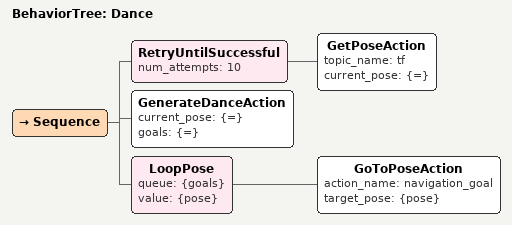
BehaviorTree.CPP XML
<?xml version="1.0" encoding="UTF-8"?>
<root BTCPP_format="4"
      main_tree_to_execute="Dance">
  <BehaviorTree ID="Dance">
    <Sequence>
      <RetryUntilSuccessful num_attempts="10">
        <GetPoseAction topic_name="tf" current_pose="{=}"/>
      </RetryUntilSuccessful>
      <GenerateDanceAction current_pose="{=}" goals="{=}"/>
      <LoopPose queue="{goals}" value="{pose}">
        <GoToPoseAction action_name="navigation_goal" target_pose="{pose}"/>
      </LoopPose>
    </Sequence>
  </BehaviorTree>

</root>
